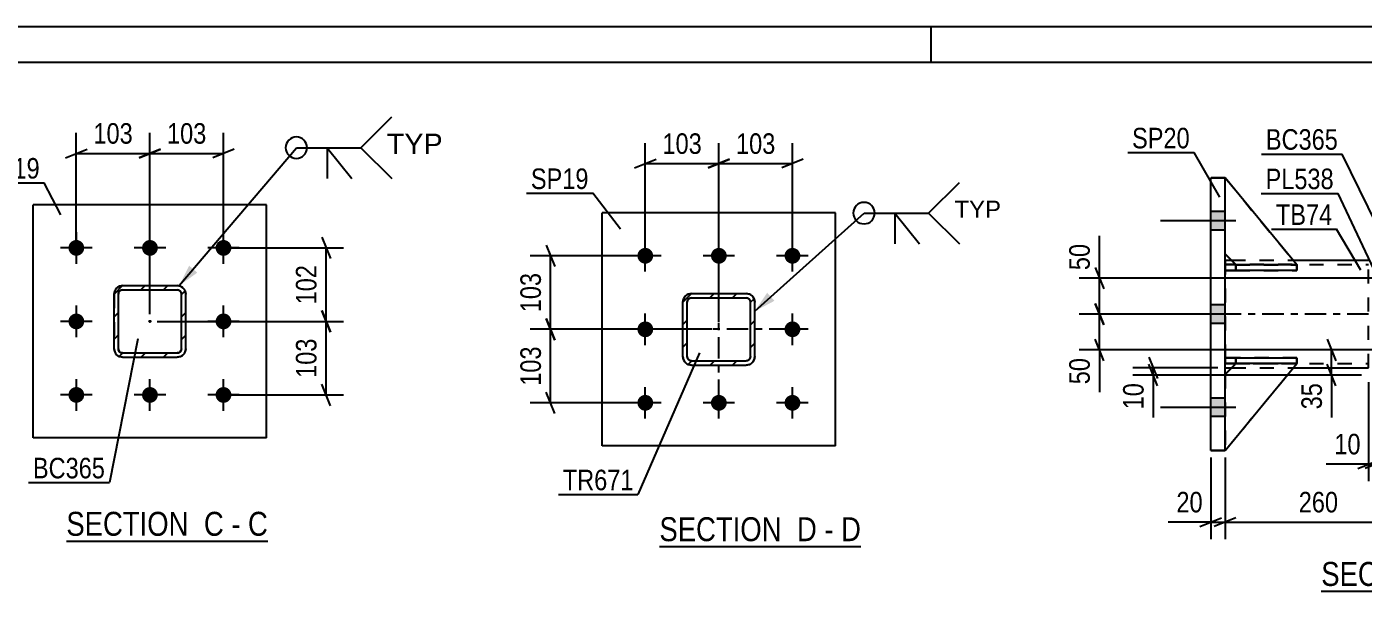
# Model space of a CAD drawing. Header units: millimetres. Extents: x 0 to 594, y 0 to 420.
# Drawn here: x 258 to 444.2, y 341.3 to 420 of the extents above; entities that cross this region are included whole.
import ezdxf

# ---------------------------------------------------------------- set-up
doc = ezdxf.new("R2010")
doc.units = ezdxf.units.MM
doc.linetypes.add('DXK_LINE_DOT2', pattern=[3.9198, 1.9599, -1.9599])
doc.linetypes.add('DXK_LINE_DOT3', pattern=[5.9187, 2.979, -0.9799, 0.9799, -0.9799])
doc.styles.add('Arial', font='arial.ttf', dxfattribs={"height": 0.2})
doc.styles.add('Arial Narrow', font='ARIALN.TTF', dxfattribs={"height": 0.2})

# ---------------------------------------------------------------- blocks, each defined once
blk = doc.blocks.new('Unknown-570345859-1135')
at = {"color": 5, "linetype": 'Continuous'}
for p, q in [((594, 420), (0, 420)), ((384, 415), (384, 420)), ((589, 415), (5, 415))]:
    blk.add_line(p, q, dxfattribs=at)
blk = doc.blocks.new('Unknown-570345859-13 - 5630')
at = {"color": 6, "linetype": 'Continuous'}
blk.add_line((263.53, 348.27), (291.6, 348.27), dxfattribs=at)
at = {"color": 0, "linetype": 'Continuous'}
for points in [[(281.64, 349.02), (281.64, 352.52), (263.53, 352.52), (263.53, 349.02)], [(285.46, 349.02), (285.46, 352.52), (282.69, 352.52), (282.69, 349.02)], [(287.78, 349.02), (287.78, 352.52), (286.51, 352.52), (286.51, 349.02)], [(291.6, 349.02), (291.6, 352.52), (288.83, 352.52), (288.83, 349.02)]]:
    blk.add_wipeout(points, dxfattribs=at)
at = {"color": 7, "linetype": 'Continuous', "style": 'Arial Narrow'}
for s, p in [('SECTION ', (263.53, 349.02)), ('C', (282.69, 349.02)), ('C', (288.83, 349.02)), ('-', (286.51, 349.02))]:
    blk.add_text(s, height=3.34, dxfattribs=at).set_placement(p)
blk = doc.blocks.new('Unknown-570345859-14 - 3728')
at = {"color": 6, "linetype": 'Continuous'}
blk.add_line((346.15, 347.52), (374.22, 347.52), dxfattribs=at)
at = {"color": 0, "linetype": 'Continuous'}
for points in [[(364.26, 348.27), (364.26, 351.77), (346.15, 351.77), (346.15, 348.27)], [(368.08, 348.27), (368.08, 351.77), (365.31, 351.77), (365.31, 348.27)], [(370.4, 348.27), (370.4, 351.77), (369.13, 351.77), (369.13, 348.27)], [(374.22, 348.27), (374.22, 351.77), (371.45, 351.77), (371.45, 348.27)]]:
    blk.add_wipeout(points, dxfattribs=at)
at = {"color": 7, "linetype": 'Continuous', "style": 'Arial Narrow'}
for s, p in [('SECTION ', (346.15, 348.27)), ('D', (365.31, 348.27)), ('D', (371.45, 348.27)), ('-', (369.13, 348.27))]:
    blk.add_text(s, height=3.34, dxfattribs=at).set_placement(p)
blk = doc.blocks.new('Unknown-570345859-15 - 3411')
at = {"color": 6, "linetype": 'Continuous'}
blk.add_line((438.35, 341.28), (466, 341.28), dxfattribs=at)
at = {"color": 0, "linetype": 'Continuous'}
for points in [[(456.46, 342.03), (456.46, 345.53), (438.35, 345.53), (438.35, 342.03)], [(460.07, 342.03), (460.07, 345.53), (457.51, 345.53), (457.51, 342.03)], [(462.39, 342.03), (462.39, 345.53), (461.12, 345.53), (461.12, 342.03)], [(466, 342.03), (466, 345.53), (463.44, 345.53), (463.44, 342.03)]]:
    blk.add_wipeout(points, dxfattribs=at)
at = {"color": 7, "linetype": 'Continuous', "style": 'Arial Narrow'}
for s, p in [('SECTION ', (438.35, 342.03)), ('E', (457.51, 342.03)), ('E', (463.44, 342.03)), ('-', (461.12, 342.03))]:
    blk.add_text(s, height=3.34, dxfattribs=at).set_placement(p)
blk = doc.blocks.new('Bolt-570345859-5656 - 5630')
at = {"linetype": 'Continuous'}
for points in [[(264.92, 388.06, -1), (264.92, 390.26, -1)], [(275.17, 388.06, -1), (275.17, 390.26, -1)], [(285.42, 388.06, -1), (285.42, 390.26, -1)], [(264.92, 377.81, -1), (264.92, 380.01, -1)], [(285.42, 377.81, -1), (285.42, 380.01, -1)], [(264.92, 367.56, -1), (264.92, 369.76, -1)], [(275.17, 367.56, -1), (275.17, 369.76, -1)], [(285.42, 367.56, -1), (285.42, 369.76, -1)]]:
    blk.add_hatch(color=1, dxfattribs=at).paths.add_polyline_path(points)
at = {"color": 1, "linetype": 'Continuous'}
for p, q in [((264.92, 386.96), (264.92, 391.36)), ((275.17, 386.96), (275.17, 391.36)), ((285.42, 386.96), (285.42, 391.36)), ((267.12, 389.16), (262.72, 389.16)), ((277.37, 389.16), (272.97, 389.16)), ((287.62, 389.16), (283.22, 389.16)), ((264.92, 376.71), (264.92, 381.11)), ((285.42, 376.71), (285.42, 381.11)), ((267.12, 378.91), (262.72, 378.91)), ((287.62, 378.91), (283.22, 378.91)), ((264.92, 366.46), (264.92, 370.86)), ((275.17, 366.46), (275.17, 370.86)), ((285.42, 366.46), (285.42, 370.86)), ((267.12, 368.66), (262.72, 368.66)), ((277.37, 368.66), (272.97, 368.66)), ((287.62, 368.66), (283.22, 368.66))]:
    blk.add_line(p, q, dxfattribs=at)
blk = doc.blocks.new('Part-570345859-5652 - 5630')
at = {"color": 2, "linetype": 'Continuous'}
for p, q in [((291.42, 395.16), (258.92, 395.16)), ((258.92, 362.66), (258.92, 395.16)), ((291.42, 362.66), (291.42, 395.16)), ((291.42, 362.66), (258.92, 362.66))]:
    blk.add_line(p, q, dxfattribs=at)
blk = doc.blocks.new('Part-570345859-5689 - 5630')
at = {"linetype": 'Continuous'}
h = blk.add_hatch(dxfattribs=at)
h.set_pattern_fill('', scale=0.7, style=0, pattern_type=0)
h.set_pattern_definition([(45, (271.365, 383.9086), (-1.57154, 1.57154), [])])
h.paths.add_polyline_path([(278.97, 383.91), (271.37, 383.91), (270.91, 383.82), (270.52, 383.56), (270.26, 383.17), (270.17, 382.71), (270.17, 375.11), (270.26, 374.65), (270.52, 374.26), (270.91, 374), (271.37, 373.91), (278.97, 373.91), (279.42, 374), (279.81, 374.26), (280.07, 374.65), (280.17, 375.11), (280.17, 382.71), (280.07, 383.17), (279.81, 383.56), (279.42, 383.82)])
h.paths.add_polyline_path([(279.52, 382.94), (279.57, 382.71), (279.57, 375.11), (279.52, 374.88), (279.39, 374.68), (279.19, 374.55), (278.97, 374.51), (271.37, 374.51), (271.14, 374.55), (270.94, 374.68), (270.81, 374.88), (270.77, 375.11), (270.77, 382.71), (270.81, 382.94), (270.94, 383.13), (271.14, 383.26), (271.37, 383.31), (278.97, 383.31), (279.19, 383.26), (279.39, 383.13)])
blk.add_hatch(color=30, dxfattribs=at).paths.add_polyline_path([(275.17, 378.81, -1), (275.17, 379.01, -1)])
at = {"color": 7, "linetype": 'DXK_LINE_DOT2'}
for p, q in [((270.91, 383.82), (271.37, 383.91)), ((271.37, 383.91), (278.97, 383.91)), ((278.97, 383.91), (279.42, 383.82)), ((270.17, 382.71), (270.26, 383.17)), ((270.17, 382.71), (270.17, 375.11)), ((270.81, 382.94), (270.77, 382.71)), ((270.77, 375.11), (270.77, 382.71)), ((270.94, 383.13), (270.81, 382.94)), ((271.14, 383.26), (270.94, 383.13)), ((271.37, 383.31), (271.14, 383.26)), ((271.37, 383.31), (278.97, 383.31)), ((279.19, 383.26), (278.97, 383.31)), ((279.39, 383.13), (279.19, 383.26)), ((279.52, 382.94), (279.39, 383.13)), ((279.57, 382.71), (279.52, 382.94)), ((279.57, 375.11), (279.57, 382.71)), ((280.07, 383.17), (280.17, 382.71)), ((280.17, 375.11), (280.17, 382.71)), ((270.26, 374.65), (270.17, 375.11)), ((270.77, 375.11), (270.81, 374.88)), ((270.81, 374.88), (270.94, 374.68)), ((270.94, 374.68), (271.14, 374.55)), ((271.14, 374.55), (271.37, 374.51)), ((271.37, 374.51), (278.97, 374.51)), ((278.97, 374.51), (279.19, 374.55)), ((279.19, 374.55), (279.39, 374.68)), ((279.39, 374.68), (279.52, 374.88)), ((279.52, 374.88), (279.57, 375.11)), ((280.17, 375.11), (280.07, 374.65)), ((271.37, 373.91), (270.91, 374)), ((271.37, 373.91), (278.97, 373.91)), ((279.42, 374), (278.97, 373.91))]:
    blk.add_line(p, q, dxfattribs=at)
at = {"color": 2, "linetype": 'Continuous'}
for p, q in [((271.37, 383.91), (270.91, 383.82)), ((271.37, 383.91), (271.37, 383.91)), ((271.37, 383.91), (278.97, 383.91)), ((278.97, 383.91), (278.97, 383.91)), ((279.42, 383.82), (278.97, 383.91)), ((270.26, 383.17), (270.17, 382.71)), ((270.17, 382.71), (270.17, 382.71)), ((270.17, 375.11), (270.17, 382.71)), ((270.77, 382.71), (270.81, 382.94)), ((270.77, 382.71), (270.77, 382.71)), ((270.77, 375.11), (270.77, 382.71)), ((270.81, 382.94), (270.94, 383.13)), ((270.94, 383.13), (271.14, 383.26)), ((271.14, 383.26), (271.37, 383.31)), ((271.37, 383.31), (271.37, 383.31)), ((271.37, 383.31), (278.97, 383.31)), ((278.97, 383.31), (278.97, 383.31)), ((278.97, 383.31), (279.19, 383.26)), ((279.19, 383.26), (279.39, 383.13)), ((279.39, 383.13), (279.52, 382.94)), ((279.52, 382.94), (279.57, 382.71)), ((279.57, 382.71), (279.57, 382.71)), ((279.57, 375.11), (279.57, 382.71)), ((280.17, 382.71), (280.07, 383.17)), ((280.17, 382.71), (280.17, 382.71)), ((280.17, 375.11), (280.17, 382.71)), ((270.17, 375.11), (270.17, 375.11)), ((270.17, 375.11), (270.26, 374.65)), ((270.77, 375.11), (270.77, 375.11)), ((270.81, 374.88), (270.77, 375.11)), ((270.94, 374.68), (270.81, 374.88)), ((271.14, 374.55), (270.94, 374.68)), ((271.37, 374.51), (271.14, 374.55)), ((271.37, 374.51), (271.37, 374.51)), ((271.37, 374.51), (278.97, 374.51)), ((279.19, 374.55), (278.97, 374.51)), ((278.97, 374.51), (278.97, 374.51)), ((279.39, 374.68), (279.19, 374.55)), ((279.52, 374.88), (279.39, 374.68)), ((279.57, 375.11), (279.52, 374.88)), ((279.57, 375.11), (279.57, 375.11)), ((280.07, 374.65), (280.17, 375.11)), ((280.17, 375.11), (280.17, 375.11)), ((270.91, 374), (271.37, 373.91)), ((271.37, 373.91), (271.37, 373.91)), ((271.37, 373.91), (278.97, 373.91)), ((278.97, 373.91), (279.42, 374)), ((278.97, 373.91), (278.97, 373.91))]:
    blk.add_line(p, q, dxfattribs=at)
at = {"color": 7, "linetype": 'DXK_LINE_DOT3'}
blk.add_line((275.17, 378.91), (275.17, 378.91), dxfattribs=at)
at = {"color": 30, "linetype": 'DXK_LINE_DOT3'}
blk.add_line((275.17, 378.91), (275.17, 378.91), dxfattribs=at)
at = {"color": 30, "linetype": 'Continuous'}
blk.add_circle((275.17, 378.91), 0.1, dxfattribs=at)
at = {"color": 7, "linetype": 'DXK_LINE_DOT2'}
for centre, start, end in [((271.37, 382.71), 112.5, 157.5), ((278.97, 382.71), 22.5, 67.5), ((271.37, 375.11), 202.5, 247.5), ((278.97, 375.11), 292.5, 337.5)]:
    blk.add_arc(centre, 1.2, start, end, dxfattribs=at)
at = {"color": 2, "linetype": 'Continuous'}
for centre, start, end in [((271.37, 382.71), 112.5, 157.5), ((278.97, 382.71), 22.5, 67.5), ((271.37, 375.11), 202.5, 247.5), ((278.97, 375.11), 292.5, 337.5)]:
    blk.add_arc(centre, 1.2, start, end, dxfattribs=at)
blk = doc.blocks.new('Part-570345859-3774 - 3728')
at = {"linetype": 'Continuous'}
h = blk.add_hatch(dxfattribs=at)
h.set_pattern_fill('', scale=0.7, style=0, pattern_type=0)
h.set_pattern_definition([(45, (350.6323, 382.81), (-1.57154, 1.57154), [])])
h.paths.add_polyline_path([(358.23, 382.81), (350.63, 382.81), (350.17, 382.72), (349.78, 382.46), (349.52, 382.07), (349.43, 381.61), (349.43, 374.01), (349.52, 373.55), (349.78, 373.16), (350.17, 372.9), (350.63, 372.81), (358.23, 372.81), (358.69, 372.9), (359.08, 373.16), (359.34, 373.55), (359.43, 374.01), (359.43, 381.61), (359.34, 382.07), (359.08, 382.46), (358.69, 382.72)])
h.paths.add_polyline_path([(358.79, 381.84), (358.83, 381.61), (358.83, 374.01), (358.79, 373.78), (358.66, 373.59), (358.46, 373.46), (358.23, 373.41), (350.63, 373.41), (350.4, 373.46), (350.21, 373.59), (350.08, 373.78), (350.03, 374.01), (350.03, 381.61), (350.08, 381.84), (350.21, 382.03), (350.4, 382.16), (350.63, 382.21), (358.23, 382.21), (358.46, 382.16), (358.66, 382.03)])
at = {"color": 7, "linetype": 'DXK_LINE_DOT3'}
for p, q in [((354.43, 367.81), (354.43, 387.81)), ((364.43, 377.81), (344.43, 377.81))]:
    blk.add_line(p, q, dxfattribs=at)
at = {"color": 7, "linetype": 'DXK_LINE_DOT2'}
for p, q in [((349.43, 381.61), (349.52, 382.07)), ((350.08, 381.84), (350.03, 381.61)), ((350.21, 382.03), (350.08, 381.84)), ((350.17, 382.72), (350.63, 382.81)), ((350.4, 382.16), (350.21, 382.03)), ((350.63, 382.21), (350.4, 382.16)), ((350.63, 382.81), (358.23, 382.81)), ((350.63, 382.21), (358.23, 382.21)), ((358.23, 382.81), (358.69, 382.72)), ((358.46, 382.16), (358.23, 382.21)), ((358.66, 382.03), (358.46, 382.16)), ((358.79, 381.84), (358.66, 382.03)), ((358.83, 381.61), (358.79, 381.84)), ((359.34, 382.07), (359.43, 381.61)), ((349.43, 374.01), (349.43, 381.61)), ((350.03, 374.01), (350.03, 381.61)), ((358.83, 374.01), (358.83, 381.61)), ((359.43, 374.01), (359.43, 381.61)), ((349.52, 373.55), (349.43, 374.01)), ((350.03, 374.01), (350.08, 373.78)), ((350.08, 373.78), (350.21, 373.59)), ((350.63, 372.81), (350.17, 372.9)), ((350.21, 373.59), (350.4, 373.46)), ((350.4, 373.46), (350.63, 373.41)), ((350.63, 373.41), (358.23, 373.41)), ((350.63, 372.81), (358.23, 372.81)), ((358.23, 373.41), (358.46, 373.46)), ((358.69, 372.9), (358.23, 372.81)), ((358.46, 373.46), (358.66, 373.59)), ((358.66, 373.59), (358.79, 373.78)), ((358.79, 373.78), (358.83, 374.01)), ((359.43, 374.01), (359.34, 373.55))]:
    blk.add_line(p, q, dxfattribs=at)
at = {"color": 2, "linetype": 'Continuous'}
for p, q in [((349.52, 382.07), (349.43, 381.61)), ((350.03, 381.61), (350.08, 381.84)), ((350.08, 381.84), (350.21, 382.03)), ((350.63, 382.81), (350.17, 382.72)), ((350.21, 382.03), (350.4, 382.16)), ((350.4, 382.16), (350.63, 382.21)), ((350.63, 382.81), (358.23, 382.81)), ((350.63, 382.21), (358.23, 382.21)), ((358.69, 382.72), (358.23, 382.81)), ((358.23, 382.21), (358.46, 382.16)), ((358.46, 382.16), (358.66, 382.03)), ((358.66, 382.03), (358.79, 381.84)), ((358.79, 381.84), (358.83, 381.61)), ((359.43, 381.61), (359.34, 382.07)), ((349.43, 374.01), (349.43, 381.61)), ((350.03, 374.01), (350.03, 381.61)), ((358.83, 374.01), (358.83, 381.61)), ((359.43, 374.01), (359.43, 381.61)), ((349.43, 374.01), (349.52, 373.55)), ((350.08, 373.78), (350.03, 374.01)), ((350.21, 373.59), (350.08, 373.78)), ((350.17, 372.9), (350.63, 372.81)), ((350.4, 373.46), (350.21, 373.59)), ((350.63, 373.41), (350.4, 373.46)), ((350.63, 373.41), (358.23, 373.41)), ((350.63, 372.81), (358.23, 372.81)), ((358.46, 373.46), (358.23, 373.41)), ((358.23, 372.81), (358.69, 372.9)), ((358.66, 373.59), (358.46, 373.46)), ((358.79, 373.78), (358.66, 373.59)), ((358.83, 374.01), (358.79, 373.78)), ((359.34, 373.55), (359.43, 374.01))]:
    blk.add_line(p, q, dxfattribs=at)
at = {"color": 7, "linetype": 'DXK_LINE_DOT2'}
for centre, start, end in [((350.63, 381.61), 112.5, 157.5), ((358.23, 381.61), 22.5, 67.5), ((350.63, 374.01), 202.5, 247.5), ((358.23, 374.01), 292.5, 337.5)]:
    blk.add_arc(centre, 1.2, start, end, dxfattribs=at)
at = {"color": 2, "linetype": 'Continuous'}
for centre, start, end in [((350.63, 381.61), 112.5, 157.5), ((358.23, 381.61), 22.5, 67.5), ((350.63, 374.01), 202.5, 247.5), ((358.23, 374.01), 292.5, 337.5)]:
    blk.add_arc(centre, 1.2, start, end, dxfattribs=at)
blk = doc.blocks.new('Bolt-570345859-3750 - 3728')
at = {"linetype": 'Continuous'}
for points in [[(344.18, 386.96, -1), (344.18, 389.16, -1)], [(354.43, 386.96, -1), (354.43, 389.16, -1)], [(364.68, 386.96, -1), (364.68, 389.16, -1)], [(344.18, 376.71, -1), (344.18, 378.91, -1)], [(364.68, 376.71, -1), (364.68, 378.91, -1)], [(344.18, 366.46, -1), (344.18, 368.66, -1)], [(354.43, 366.46, -1), (354.43, 368.66, -1)], [(364.68, 366.46, -1), (364.68, 368.66, -1)]]:
    blk.add_hatch(color=1, dxfattribs=at).paths.add_polyline_path(points)
at = {"color": 1, "linetype": 'Continuous'}
for p, q in [((344.18, 385.86), (344.18, 390.26)), ((354.43, 385.86), (354.43, 390.26)), ((364.68, 385.86), (364.68, 390.26)), ((346.38, 388.06), (341.98, 388.06)), ((356.63, 388.06), (352.23, 388.06)), ((366.88, 388.06), (362.48, 388.06)), ((344.18, 375.61), (344.18, 380.01)), ((364.68, 375.61), (364.68, 380.01)), ((346.38, 377.81), (341.98, 377.81)), ((366.88, 377.81), (362.48, 377.81)), ((344.18, 365.36), (344.18, 369.76)), ((354.43, 365.36), (354.43, 369.76)), ((364.68, 365.36), (364.68, 369.76)), ((346.38, 367.56), (341.98, 367.56)), ((356.63, 367.56), (352.23, 367.56)), ((366.88, 367.56), (362.48, 367.56))]:
    blk.add_line(p, q, dxfattribs=at)
blk = doc.blocks.new('Part-570345859-3738 - 3728')
at = {"color": 2, "linetype": 'Continuous'}
for p, q in [((370.68, 394.06), (338.18, 394.06)), ((338.18, 361.56), (338.18, 394.06)), ((370.68, 361.56), (370.68, 394.06)), ((370.68, 361.56), (338.18, 361.56))]:
    blk.add_line(p, q, dxfattribs=at)
blk = doc.blocks.new('Bolt-570345859-3428 - 3411')
at = {"linetype": 'Continuous'}
for points in [[(424.95, 391.63), (424.95, 394.23), (422.95, 394.23), (422.95, 391.63)], [(424.95, 391.63), (424.95, 394.23), (422.95, 394.23), (422.95, 391.63)], [(424.95, 391.63), (424.95, 394.23), (422.95, 394.23), (422.95, 391.63)], [(424.95, 378.63), (424.95, 381.23), (422.95, 381.23), (422.95, 378.63)], [(424.95, 378.63), (424.95, 381.23), (422.95, 381.23), (422.95, 378.63)], [(424.95, 365.63), (424.95, 368.23), (422.95, 368.23), (422.95, 365.63)], [(424.95, 365.63), (424.95, 368.23), (422.95, 368.23), (422.95, 365.63)], [(424.95, 365.63), (424.95, 368.23), (422.95, 368.23), (422.95, 365.63)]]:
    blk.add_hatch(color=1, dxfattribs=at).paths.add_polyline_path(points)
at = {"color": 1, "linetype": 'Continuous'}
for p, q in [((426.45, 392.93), (415.95, 392.93)), ((426.45, 392.93), (415.95, 392.93)), ((426.45, 392.93), (415.95, 392.93)), ((424.95, 394.23), (422.95, 394.23)), ((424.95, 394.23), (422.95, 394.23)), ((424.95, 394.23), (422.95, 394.23)), ((424.95, 391.63), (422.95, 391.63)), ((424.95, 391.63), (422.95, 391.63)), ((424.95, 391.63), (422.95, 391.63)), ((426.45, 379.93), (415.95, 379.93)), ((426.45, 379.93), (415.95, 379.93)), ((424.95, 381.23), (422.95, 381.23)), ((424.95, 381.23), (422.95, 381.23)), ((424.95, 378.63), (422.95, 378.63)), ((424.95, 378.63), (422.95, 378.63)), ((426.45, 366.93), (415.95, 366.93)), ((426.45, 366.93), (415.95, 366.93)), ((426.45, 366.93), (415.95, 366.93)), ((424.95, 368.23), (422.95, 368.23)), ((424.95, 368.23), (422.95, 368.23)), ((424.95, 368.23), (422.95, 368.23)), ((424.95, 365.63), (422.95, 365.63)), ((424.95, 365.63), (422.95, 365.63)), ((424.95, 365.63), (422.95, 365.63))]:
    blk.add_line(p, q, dxfattribs=at)
blk = doc.blocks.new('Part-570345859-3477 - 3411')
at = {"color": 7, "linetype": 'DXK_LINE_DOT2'}
for p, q in [((424.95, 388.32), (424.95, 398.93)), ((424.95, 398.93), (434.95, 386.82)), ((424.95, 398.93), (434.95, 386.82)), ((426.45, 386.82), (424.95, 388.32)), ((426.45, 386.82), (424.95, 388.32)), ((434.95, 386.82), (426.45, 386.82)), ((426.45, 386.82), (426.45, 386.82)), ((426.45, 386.82), (434.95, 386.82)), ((434.95, 386.82), (434.95, 386.82))]:
    blk.add_line(p, q, dxfattribs=at)
blk = doc.blocks.new('Part-570345859-3490 - 3411')
at = {"color": 2, "linetype": 'Continuous'}
for p, q in [((424.95, 387.43), (425.84, 387.43)), ((434.45, 387.43), (444.95, 387.43)), ((424.95, 372.43), (425.86, 372.43)), ((434.46, 372.43), (444.95, 372.43))]:
    blk.add_line(p, q, dxfattribs=at)
at = {"color": 7, "linetype": 'DXK_LINE_DOT2'}
for p, q in [((424.95, 387.43), (424.95, 372.43)), ((425.84, 387.43), (434.45, 387.43)), ((444.95, 372.43), (444.95, 387.43)), ((424.95, 386.83), (444.95, 386.83)), ((424.95, 373.03), (444.95, 373.03)), ((425.86, 372.43), (434.46, 372.43))]:
    blk.add_line(p, q, dxfattribs=at)
at = {"color": 7, "linetype": 'DXK_LINE_DOT3'}
blk.add_line((444.95, 379.93), (424.95, 379.93), dxfattribs=at)
blk = doc.blocks.new('Part-570345859-3464 - 3411')
at = {"color": 2, "linetype": 'Continuous'}
for p, q in [((422.95, 398.93), (422.95, 398.93)), ((422.95, 398.93), (424.95, 398.93)), ((422.95, 360.93), (422.95, 398.93)), ((424.95, 398.93), (424.95, 398.93)), ((424.95, 360.93), (424.95, 398.93)), ((424.95, 360.93), (422.95, 360.93))]:
    blk.add_line(p, q, dxfattribs=at)
at = {"color": 7, "linetype": 'DXK_LINE_DOT2'}
for p, q in [((424.95, 398.93), (422.95, 398.93)), ((422.95, 360.93), (422.95, 360.93)), ((422.95, 360.93), (424.95, 360.93)), ((424.95, 360.93), (424.95, 360.93))]:
    blk.add_line(p, q, dxfattribs=at)
blk = doc.blocks.new('Part-570345859-3473 - 3411')
at = {"color": 7, "linetype": 'DXK_LINE_DOT2'}
for p, q in [((424.95, 386.83), (426.45, 386.83)), ((434.29, 386.83), (424.95, 386.83)), ((424.95, 386.83), (424.95, 386.83)), ((424.95, 386.83), (424.95, 386.03)), ((426.45, 386.03), (424.95, 386.03)), ((434.95, 386.03), (424.95, 386.03)), ((426.45, 386.83), (434.95, 386.83)), ((426.45, 386.83), (426.45, 386.03)), ((434.95, 386.03), (426.45, 386.03)), ((434.95, 386.83), (434.95, 386.03))]:
    blk.add_line(p, q, dxfattribs=at)
blk = doc.blocks.new('Part-570345859-3474 - 3411')
at = {"color": 7, "linetype": 'DXK_LINE_DOT2'}
for p, q in [((424.95, 373.83), (426.45, 373.83)), ((434.95, 373.83), (424.95, 373.83)), ((424.95, 373.83), (424.95, 373.83)), ((424.95, 373.83), (424.95, 373.03)), ((426.45, 373.03), (424.95, 373.03)), ((434.95, 373.03), (424.95, 373.03)), ((426.45, 373.83), (434.95, 373.83)), ((426.45, 373.83), (426.45, 373.03)), ((434.95, 373.03), (426.45, 373.03)), ((434.95, 373.83), (434.95, 373.03))]:
    blk.add_line(p, q, dxfattribs=at)
blk = doc.blocks.new('Part-570345859-3475 - 3411')
at = {"color": 2, "linetype": 'Continuous'}
for p, q in [((424.95, 386.03), (424.95, 386.83)), ((424.95, 386.83), (434.12, 386.83)), ((424.95, 386.83), (424.95, 386.83)), ((434.95, 386.03), (424.95, 386.03)), ((424.95, 386.03), (424.95, 386.03)), ((434.95, 386.83), (434.94, 386.83)), ((434.95, 386.03), (434.95, 386.83))]:
    blk.add_line(p, q, dxfattribs=at)
at = {"color": 7, "linetype": 'DXK_LINE_DOT2'}
for p, q in [((424.95, 386.03), (424.95, 386.83)), ((426.45, 386.83), (424.95, 386.83)), ((424.95, 386.03), (426.45, 386.03)), ((426.45, 386.03), (426.45, 386.83)), ((426.45, 386.83), (434.94, 386.83)), ((426.45, 386.03), (434.95, 386.03)), ((434.12, 386.83), (434.94, 386.83))]:
    blk.add_line(p, q, dxfattribs=at)
blk = doc.blocks.new('Part-570345859-3476 - 3411')
at = {"color": 2, "linetype": 'Continuous'}
for p, q in [((424.95, 373.03), (424.95, 373.83)), ((424.95, 373.83), (434.95, 373.83)), ((424.95, 373.83), (424.95, 373.83)), ((434.95, 373.03), (424.95, 373.03)), ((424.95, 373.03), (424.95, 373.03)), ((434.95, 373.03), (434.95, 373.83))]:
    blk.add_line(p, q, dxfattribs=at)
at = {"color": 7, "linetype": 'DXK_LINE_DOT2'}
for p, q in [((424.95, 373.03), (424.95, 373.83)), ((426.45, 373.83), (424.95, 373.83)), ((424.95, 373.03), (426.45, 373.03)), ((426.45, 373.03), (426.45, 373.83)), ((434.95, 373.83), (426.45, 373.83)), ((426.45, 373.03), (434.95, 373.03))]:
    blk.add_line(p, q, dxfattribs=at)
blk = doc.blocks.new('Part-570345859-3478 - 3411')
at = {"color": 2, "linetype": 'Continuous'}
for p, q in [((434.95, 386.82), (424.95, 398.93)), ((426.44, 386.83), (424.95, 388.32)), ((434.12, 386.82), (434.95, 386.82)), ((434.95, 386.82), (434.95, 386.82))]:
    blk.add_line(p, q, dxfattribs=at)
at = {"color": 7, "linetype": 'DXK_LINE_DOT2'}
for p, q in [((424.95, 388.32), (424.95, 398.93)), ((424.95, 398.93), (434.95, 386.82)), ((426.45, 386.82), (424.95, 388.32)), ((426.45, 386.82), (426.44, 386.83)), ((434.95, 386.82), (426.45, 386.82)), ((426.45, 386.82), (426.45, 386.82)), ((426.45, 386.82), (434.12, 386.82))]:
    blk.add_line(p, q, dxfattribs=at)
blk = doc.blocks.new('Part-570345859-3479 - 3411')
at = {"color": 7, "linetype": 'DXK_LINE_DOT2'}
for p, q in [((426.45, 373.02), (424.95, 371.52)), ((424.95, 360.93), (434.95, 373.02)), ((424.95, 371.52), (426.45, 373.02)), ((424.95, 360.93), (434.95, 373.02)), ((434.95, 373.02), (426.45, 373.02)), ((426.45, 373.02), (426.45, 373.02)), ((426.45, 373.02), (434.95, 373.02)), ((434.95, 373.02), (434.95, 373.02)), ((424.95, 371.52), (424.95, 360.93))]:
    blk.add_line(p, q, dxfattribs=at)
blk = doc.blocks.new('Part-570345859-3480 - 3411')
at = {"color": 2, "linetype": 'Continuous'}
for p, q in [((426.45, 373.02), (424.95, 371.52)), ((424.95, 360.93), (434.95, 373.02)), ((434.95, 373.02), (426.45, 373.02)), ((426.45, 373.02), (426.45, 373.02)), ((434.95, 373.02), (434.95, 373.02))]:
    blk.add_line(p, q, dxfattribs=at)
at = {"color": 7, "linetype": 'DXK_LINE_DOT2'}
for p, q in [((424.95, 371.52), (426.45, 373.02)), ((424.95, 360.93), (434.95, 373.02)), ((426.45, 373.02), (434.95, 373.02)), ((424.95, 371.52), (424.95, 360.93))]:
    blk.add_line(p, q, dxfattribs=at)
blk = doc.blocks.new('StraightDimension-570345859-5720 - 5630')
at = {"color": 7, "linetype": 'Continuous'}
for p, q in [((299.12, 380.41), (300.32, 377.41)), ((276.16, 378.91), (302.12, 378.91)), ((299.72, 368.66), (299.72, 378.91)), ((300.32, 367.16), (299.12, 370.16)), ((286.42, 368.66), (302.12, 368.66))]:
    blk.add_line(p, q, dxfattribs=at)
at = {"color": 0}
blk.add_wipeout([(298.97, 377.13), (294.77, 377.13), (294.77, 370.44), (298.97, 370.44)], dxfattribs=at)
at = {"color": 3, "style": 'Arial Narrow'}
blk.add_text('103', height=2.863, rotation=90.0002, dxfattribs=at).set_placement((298.37, 371.04))
blk = doc.blocks.new('StraightDimension-570345859-5731 - 5630')
at = {"color": 7, "linetype": 'Continuous'}
for p, q in [((264.91, 390.16), (264.91, 405.19)), ((275.16, 379.91), (275.16, 405.19)), ((263.41, 401.74), (266.41, 402.94)), ((264.91, 402.34), (275.16, 402.34)), ((276.66, 402.94), (273.66, 401.74))]:
    blk.add_line(p, q, dxfattribs=at)
at = {"color": 0}
blk.add_wipeout([(273.38, 403.09), (273.38, 407.29), (266.7, 407.29), (266.7, 403.09)], dxfattribs=at)
at = {"color": 3, "style": 'Arial Narrow'}
blk.add_text('103', height=2.863, dxfattribs=at).set_placement((267.3, 403.69))
blk = doc.blocks.new('StraightDimension-570345859-5710 - 5630')
at = {"color": 7, "linetype": 'Continuous'}
for p, q in [((286.42, 389.16), (302.12, 389.16)), ((299.12, 390.66), (300.32, 387.66)), ((299.72, 378.91), (299.72, 389.16)), ((300.32, 377.41), (299.12, 380.41)), ((276.16, 378.91), (302.12, 378.91))]:
    blk.add_line(p, q, dxfattribs=at)
at = {"color": 0}
blk.add_wipeout([(298.97, 387.38), (294.77, 387.38), (294.77, 380.69), (298.97, 380.69)], dxfattribs=at)
at = {"color": 3, "style": 'Arial Narrow'}
blk.add_text('102', height=2.863, rotation=90.0002, dxfattribs=at).set_placement((298.37, 381.29))
blk = doc.blocks.new('StraightDimension-570345859-5741 - 5630')
at = {"color": 7, "linetype": 'Continuous'}
for p, q in [((275.16, 379.91), (275.16, 405.19)), ((285.42, 390.16), (285.42, 405.19)), ((273.66, 401.74), (276.66, 402.94)), ((275.16, 402.34), (285.42, 402.34)), ((286.92, 402.94), (283.92, 401.74))]:
    blk.add_line(p, q, dxfattribs=at)
at = {"color": 0}
blk.add_wipeout([(283.63, 403.09), (283.63, 407.29), (276.95, 407.29), (276.95, 403.09)], dxfattribs=at)
at = {"color": 3, "style": 'Arial Narrow'}
blk.add_text('103', height=2.863, dxfattribs=at).set_placement((277.55, 403.69))
blk = doc.blocks.new('StraightDimension-570345859-3814 - 3728')
at = {"color": 7, "linetype": 'Continuous'}
for p, q in [((354.43, 378.81), (354.43, 403.77)), ((364.68, 389.06), (364.68, 403.77)), ((352.93, 400.32), (355.93, 401.52)), ((354.43, 400.92), (364.68, 400.92)), ((366.18, 401.52), (363.18, 400.32))]:
    blk.add_line(p, q, dxfattribs=at)
at = {"color": 0}
blk.add_wipeout([(362.9, 401.67), (362.9, 405.87), (356.22, 405.87), (356.22, 401.67)], dxfattribs=at)
at = {"color": 3, "style": 'Arial Narrow'}
blk.add_text('103', height=2.863, dxfattribs=at).set_placement((356.82, 402.27))
blk = doc.blocks.new('StraightDimension-570345859-3808 - 3728')
at = {"color": 7, "linetype": 'Continuous'}
for p, q in [((344.18, 389.06), (344.18, 403.77)), ((354.43, 378.81), (354.43, 403.77)), ((342.68, 400.32), (345.68, 401.52)), ((344.18, 400.92), (354.43, 400.92)), ((355.93, 401.52), (352.93, 400.32))]:
    blk.add_line(p, q, dxfattribs=at)
at = {"color": 0}
blk.add_wipeout([(352.65, 401.67), (352.65, 405.87), (345.97, 405.87), (345.97, 401.67)], dxfattribs=at)
at = {"color": 3, "style": 'Arial Narrow'}
blk.add_text('103', height=2.863, dxfattribs=at).set_placement((346.57, 402.27))
blk = doc.blocks.new('StraightDimension-570345859-3821 - 3728')
at = {"color": 7, "linetype": 'Continuous'}
for p, q in [((330.39, 379.31), (331.59, 376.31)), ((353.43, 377.81), (328.14, 377.81)), ((330.99, 367.56), (330.99, 377.81)), ((331.59, 366.06), (330.39, 369.06)), ((343.18, 367.56), (328.14, 367.56))]:
    blk.add_line(p, q, dxfattribs=at)
at = {"color": 0}
blk.add_wipeout([(330.24, 376.03), (326.04, 376.03), (326.04, 369.34), (330.24, 369.34)], dxfattribs=at)
at = {"color": 3, "style": 'Arial Narrow'}
blk.add_text('103', height=2.863, rotation=90.0002, dxfattribs=at).set_placement((329.64, 369.94))
blk = doc.blocks.new('StraightDimension-570345859-3827 - 3728')
at = {"color": 7, "linetype": 'Continuous'}
for p, q in [((330.39, 389.56), (331.59, 386.56)), ((343.18, 388.06), (328.14, 388.06)), ((330.99, 377.81), (330.99, 388.06)), ((331.59, 376.31), (330.39, 379.31)), ((353.43, 377.81), (328.14, 377.81))]:
    blk.add_line(p, q, dxfattribs=at)
at = {"color": 0}
blk.add_wipeout([(330.24, 386.28), (326.04, 386.28), (326.04, 379.59), (330.24, 379.59)], dxfattribs=at)
at = {"color": 3, "style": 'Arial Narrow'}
blk.add_text('103', height=2.863, rotation=90.0002, dxfattribs=at).set_placement((329.64, 380.19))
blk = doc.blocks.new('StraightDimension-570345859-3566 - 3411')
at = {"color": 7, "linetype": 'Continuous'}
for p, q in [((417.45, 379.93), (404.6, 379.93)), ((406.85, 381.43), (408.05, 378.43)), ((407.45, 374.93), (407.45, 379.93)), ((408.05, 373.43), (406.85, 376.43)), ((446.15, 374.93), (404.6, 374.93))]:
    blk.add_line(p, q, dxfattribs=at)
at = {"color": 0}
blk.add_wipeout([(406.7, 374.41), (402.5, 374.41), (402.5, 369.55), (406.7, 369.55)], dxfattribs=at)
at = {"color": 7, "linetype": 'Continuous'}
blk.add_line((407.45, 374.93), (407.45, 369.03), dxfattribs=at)
blk.add_line((407.45, 374.93), (407.45, 369.03), dxfattribs=at)
at = {"color": 3, "style": 'Arial Narrow'}
blk.add_text('50', height=2.863, rotation=90.0002, dxfattribs=at).set_placement((406.1, 370.15))
blk = doc.blocks.new('StraightDimension-570345859-3606 - 3411')
at = {"color": 7, "linetype": 'Continuous'}
for p, q in [((423.95, 372.43), (412.1, 372.43)), ((414.35, 373.93), (415.55, 370.93)), ((415.55, 369.93), (414.35, 372.93)), ((414.95, 371.43), (414.95, 372.43)), ((443.95, 371.43), (412.1, 371.43))]:
    blk.add_line(p, q, dxfattribs=at)
at = {"color": 0}
blk.add_wipeout([(414.2, 370.91), (410, 370.91), (410, 366.05), (414.2, 366.05)], dxfattribs=at)
at = {"color": 7, "linetype": 'Continuous'}
blk.add_line((414.95, 371.43), (414.95, 365.53), dxfattribs=at)
blk.add_line((414.95, 371.43), (414.95, 365.53), dxfattribs=at)
at = {"color": 3, "style": 'Arial Narrow'}
blk.add_text('10', height=2.863, rotation=90.0002, dxfattribs=at).set_placement((413.6, 366.65))
blk = doc.blocks.new('StraightDimension-570345859-3681 - 3411')
at = {"color": 7, "linetype": 'Continuous'}
for p, q in [((444.95, 370.43), (444.95, 356.62)), ((445.95, 370.43), (445.95, 356.62)), ((443.45, 358.42), (446.45, 359.62)), ((447.45, 359.62), (444.45, 358.42)), ((444.95, 359.02), (445.95, 359.02))]:
    blk.add_line(p, q, dxfattribs=at)
at = {"color": 0}
blk.add_wipeout([(444.43, 359.77), (444.43, 363.97), (439.57, 363.97), (439.57, 359.77)], dxfattribs=at)
at = {"color": 7, "linetype": 'Continuous'}
blk.add_line((444.95, 359.02), (439.04, 359.02), dxfattribs=at)
blk.add_line((444.95, 359.02), (439.04, 359.02), dxfattribs=at)
at = {"color": 3, "style": 'Arial Narrow'}
blk.add_text('10', height=2.863, dxfattribs=at).set_placement((440.17, 360.37))
blk = doc.blocks.new('StraightDimension-570345859-3584 - 3411')
at = {"color": 7, "linetype": 'Continuous'}
for p, q in [((439.19, 376.43), (440.39, 373.43)), ((446.15, 374.93), (436.94, 374.93)), ((439.79, 371.43), (439.79, 374.93)), ((440.39, 369.93), (439.19, 372.93)), ((443.95, 371.43), (436.94, 371.43))]:
    blk.add_line(p, q, dxfattribs=at)
at = {"color": 0}
blk.add_wipeout([(439.04, 370.91), (434.84, 370.91), (434.84, 366.05), (439.04, 366.05)], dxfattribs=at)
at = {"color": 7, "linetype": 'Continuous'}
blk.add_line((439.79, 371.43), (439.79, 365.53), dxfattribs=at)
blk.add_line((439.79, 371.43), (439.79, 365.53), dxfattribs=at)
at = {"color": 3, "style": 'Arial Narrow'}
blk.add_text('35', height=2.863, rotation=90.0002, dxfattribs=at).set_placement((438.44, 366.65))
blk = doc.blocks.new('StraightDimension-570345859-3548 - 3411')
at = {"color": 7, "linetype": 'Continuous'}
for p, q in [((406.85, 386.43), (408.05, 383.43)), ((446.17, 384.93), (404.6, 384.93)), ((407.45, 379.93), (407.45, 384.93)), ((417.45, 379.93), (404.6, 379.93)), ((408.05, 378.43), (406.85, 381.43))]:
    blk.add_line(p, q, dxfattribs=at)
at = {"color": 0}
blk.add_wipeout([(406.7, 390.32), (402.5, 390.32), (402.5, 385.46), (406.7, 385.46)], dxfattribs=at)
at = {"color": 7, "linetype": 'Continuous'}
blk.add_line((407.45, 384.93), (407.45, 390.84), dxfattribs=at)
blk.add_line((407.45, 384.93), (407.45, 390.84), dxfattribs=at)
at = {"color": 3, "style": 'Arial Narrow'}
blk.add_text('50', height=2.863, rotation=90.0002, dxfattribs=at).set_placement((406.1, 386.06))
blk = doc.blocks.new('StraightDimension-570345859-3650 - 3411')
at = {"color": 7, "linetype": 'Continuous'}
for p, q in [((450.95, 378.93), (450.95, 348.53)), ((424.95, 359.93), (424.95, 348.53)), ((426.45, 351.53), (423.45, 350.33)), ((424.95, 350.93), (450.95, 350.93)), ((449.45, 350.33), (452.45, 351.53))]:
    blk.add_line(p, q, dxfattribs=at)
at = {"color": 0}
blk.add_wipeout([(441.29, 351.68), (441.29, 355.88), (434.61, 355.88), (434.61, 351.68)], dxfattribs=at)
at = {"color": 3, "style": 'Arial Narrow'}
blk.add_text('260', height=2.863, dxfattribs=at).set_placement((435.21, 352.28))
blk = doc.blocks.new('StraightDimension-570345859-3664 - 3411')
at = {"color": 7, "linetype": 'Continuous'}
for p, q in [((422.95, 359.93), (422.95, 348.53)), ((424.95, 359.93), (424.95, 348.53)), ((421.45, 350.33), (424.45, 351.53)), ((422.95, 350.93), (424.95, 350.93)), ((426.45, 351.53), (423.45, 350.33))]:
    blk.add_line(p, q, dxfattribs=at)
at = {"color": 0}
blk.add_wipeout([(422.42, 351.68), (422.42, 355.88), (417.57, 355.88), (417.57, 351.68)], dxfattribs=at)
at = {"color": 7, "linetype": 'Continuous'}
blk.add_line((422.95, 350.93), (417.04, 350.93), dxfattribs=at)
blk.add_line((422.95, 350.93), (417.04, 350.93), dxfattribs=at)
at = {"color": 3, "style": 'Arial Narrow'}
blk.add_text('20', height=2.863, dxfattribs=at).set_placement((418.17, 352.28))
blk = doc.blocks.new('WeldMark-570345859-5751 - 5630')
at = {"linetype": 'Continuous'}
blk.add_hatch(color=30, dxfattribs=at).paths.add_polyline_path([(281.77, 385.71), (279.26, 383.91), (280.63, 386.68)])
at = {"color": 30, "linetype": 'Continuous'}
for p, q in [((279.26, 383.91), (295.57, 403.13)), ((295.57, 403.13), (304.57, 403.13))]:
    blk.add_line(p, q, dxfattribs=at)
at = {"color": 3, "linetype": 'Continuous'}
for q in [(303.28, 398.85), (299.85, 398.85)]:
    blk.add_line((299.85, 403.13), q, dxfattribs=at)
for start, end in [(90, 270), (270, 90)]:
    blk.add_arc((295.57, 403.13), 1.5, start, end, dxfattribs=at)
at = {"color": 0, "linetype": 'Continuous'}
blk.add_wipeout([(315.94, 402.23), (315.94, 405.23), (308.17, 405.23), (308.17, 402.23)], dxfattribs=at)
blk.add_wipeout([(315.94, 402.23), (315.94, 405.23), (308.17, 405.23), (308.17, 402.23)], dxfattribs=at)
at = {"color": 3, "linetype": 'Continuous'}
for q in [(308.85, 407.42), (308.85, 398.85)]:
    blk.add_line((304.57, 403.13), q, dxfattribs=at)
at = {"color": 3, "linetype": 'Continuous', "style": 'Arial'}
blk.add_text('TYP', height=2.865, dxfattribs=at).set_placement((308.17, 402.23))
blk = doc.blocks.new('Mark-570345859-5648 - 5630')
at = {"color": 0}
blk.add_wipeout([(259.83, 398.83), (259.83, 401.83), (251.79, 401.83), (251.79, 398.83)], dxfattribs=at)
blk.add_wipeout([(259.83, 398.83), (259.83, 401.83), (251.79, 401.83), (251.79, 398.83)], dxfattribs=at)
at = {"color": 30, "linetype": 'Continuous'}
for p in [(251.19, 398.23), (262.75, 393.77)]:
    blk.add_line(p, (260.43, 398.23), dxfattribs=at)
at = {"color": 3, "style": 'Arial Narrow'}
blk.add_text('SP19', height=2.863, dxfattribs=at).set_placement((251.79, 398.83))
blk = doc.blocks.new('Mark-570345859-5685 - 5630')
at = {"color": 0}
blk.add_wipeout([(268.92, 357.03), (268.92, 360.03), (258.87, 360.03), (258.87, 357.03)], dxfattribs=at)
blk.add_wipeout([(268.92, 357.03), (268.92, 360.03), (258.87, 360.03), (258.87, 357.03)], dxfattribs=at)
at = {"color": 30, "linetype": 'Continuous'}
for p in [(273.48, 376.47), (258.27, 356.43)]:
    blk.add_line(p, (269.52, 356.43), dxfattribs=at)
at = {"color": 3, "style": 'Arial Narrow'}
blk.add_text('BC365', height=2.863, dxfattribs=at).set_placement((258.87, 357.03))
blk = doc.blocks.new('Mark-570345859-3734 - 3728')
at = {"color": 0}
blk.add_wipeout([(336.28, 397.37), (336.28, 400.37), (328.24, 400.37), (328.24, 397.37)], dxfattribs=at)
blk.add_wipeout([(336.28, 397.37), (336.28, 400.37), (328.24, 400.37), (328.24, 397.37)], dxfattribs=at)
at = {"color": 30, "linetype": 'Continuous'}
for p in [(327.64, 396.77), (340.74, 391.79)]:
    blk.add_line(p, (336.88, 396.77), dxfattribs=at)
at = {"color": 3, "style": 'Arial Narrow'}
blk.add_text('SP19', height=2.863, dxfattribs=at).set_placement((328.24, 397.37))
blk = doc.blocks.new('Mark-570345859-3770 - 3728')
at = {"color": 0}
blk.add_wipeout([(342.55, 355.37), (342.55, 358.37), (332.69, 358.37), (332.69, 355.37)], dxfattribs=at)
blk.add_wipeout([(342.55, 355.37), (342.55, 358.37), (332.69, 358.37), (332.69, 355.37)], dxfattribs=at)
at = {"color": 30, "linetype": 'Continuous'}
for p in [(351.72, 374.53), (332.09, 354.77)]:
    blk.add_line(p, (343.15, 354.77), dxfattribs=at)
at = {"color": 3, "style": 'Arial Narrow'}
blk.add_text('TR671', height=2.863, dxfattribs=at).set_placement((332.69, 355.37))
blk = doc.blocks.new('WeldMark-570345859-3833 - 3728')
at = {"linetype": 'Continuous'}
blk.add_hatch(color=30, dxfattribs=at).paths.add_polyline_path([(362.17, 381.78), (359.43, 380.34), (361.16, 382.9)])
at = {"color": 30, "linetype": 'Continuous'}
for p, q in [((359.43, 380.34), (374.65, 394.01)), ((374.65, 394.01), (383.65, 394.01))]:
    blk.add_line(p, q, dxfattribs=at)
at = {"color": 3, "linetype": 'Continuous'}
for q in [(382.37, 389.72), (378.94, 389.72)]:
    blk.add_line((378.94, 394.01), q, dxfattribs=at)
for start, end in [(90, 270), (270, 90)]:
    blk.add_arc((374.65, 394.01), 1.5, start, end, dxfattribs=at)
at = {"color": 0, "linetype": 'Continuous'}
blk.add_wipeout([(393.73, 393.36), (393.73, 395.86), (387.25, 395.86), (387.25, 393.36)], dxfattribs=at)
blk.add_wipeout([(393.73, 393.36), (393.73, 395.86), (387.25, 395.86), (387.25, 393.36)], dxfattribs=at)
at = {"color": 3, "linetype": 'Continuous'}
for q in [(387.94, 398.29), (387.94, 389.72)]:
    blk.add_line((383.65, 394.01), q, dxfattribs=at)
at = {"color": 3, "linetype": 'Continuous', "style": 'Arial'}
blk.add_text('TYP', height=2.388, dxfattribs=at).set_placement((387.25, 393.36))
blk = doc.blocks.new('Mark-570345859-3460 - 3411')
at = {"color": 0}
blk.add_wipeout([(420.03, 403.04), (420.03, 406.04), (411.99, 406.04), (411.99, 403.04)], dxfattribs=at)
blk.add_wipeout([(420.03, 403.04), (420.03, 406.04), (411.99, 406.04), (411.99, 403.04)], dxfattribs=at)
at = {"color": 30, "linetype": 'Continuous'}
for p in [(411.39, 402.44), (424.24, 396.24)]:
    blk.add_line(p, (420.63, 402.44), dxfattribs=at)
at = {"color": 3, "style": 'Arial Narrow'}
blk.add_text('SP20', height=2.863, dxfattribs=at).set_placement((411.99, 403.04))
blk = doc.blocks.new('Mark-570345859-3438 - 3411')
at = {"color": 0}
blk.add_wipeout([(440.1, 397.35), (440.1, 400.35), (430.59, 400.35), (430.59, 397.35)], dxfattribs=at)
blk.add_wipeout([(440.1, 397.35), (440.1, 400.35), (430.59, 400.35), (430.59, 397.35)], dxfattribs=at)
at = {"color": 30, "linetype": 'Continuous'}
for p in [(429.99, 396.75), (445.68, 386.2)]:
    blk.add_line(p, (440.7, 396.75), dxfattribs=at)
at = {"color": 3, "style": 'Arial Narrow'}
blk.add_text('PL538', height=2.863, dxfattribs=at).set_placement((430.59, 397.35))
blk = doc.blocks.new('Mark-570345859-3486 - 3411')
at = {"color": 0}
blk.add_wipeout([(439.88, 392.36), (439.88, 395.36), (432.03, 395.36), (432.03, 392.36)], dxfattribs=at)
blk.add_wipeout([(439.88, 392.36), (439.88, 395.36), (432.03, 395.36), (432.03, 392.36)], dxfattribs=at)
at = {"color": 30, "linetype": 'Continuous'}
for p in [(431.43, 391.76), (443.88, 386.06)]:
    blk.add_line(p, (440.48, 391.76), dxfattribs=at)
at = {"color": 3, "style": 'Arial Narrow'}
blk.add_text('TB74', height=2.863, dxfattribs=at).set_placement((432.03, 392.36))
blk = doc.blocks.new('Mark-570345859-3499 - 3411')
at = {"color": 0}
blk.add_wipeout([(440.68, 402.85), (440.68, 405.85), (430.63, 405.85), (430.63, 402.85)], dxfattribs=at)
blk.add_wipeout([(440.68, 402.85), (440.68, 405.85), (430.63, 405.85), (430.63, 402.85)], dxfattribs=at)
at = {"color": 30, "linetype": 'Continuous'}
for p in [(430.03, 402.25), (450.98, 382.33)]:
    blk.add_line(p, (441.28, 402.25), dxfattribs=at)
at = {"color": 3, "style": 'Arial Narrow'}
blk.add_text('BC365', height=2.863, dxfattribs=at).set_placement((430.63, 402.85))

msp = doc.modelspace()

# ---------------------------------------------------------------- block references
for name in ['Unknown-570345859-1135', 'Part-570345859-3464 - 3411', 'Part-570345859-3477 - 3411', 'Part-570345859-3478 - 3411', 'Part-570345859-5652 - 5630', 'Part-570345859-3738 - 3728', 'Bolt-570345859-3428 - 3411', 'Bolt-570345859-5656 - 5630', 'Bolt-570345859-3750 - 3728', 'Part-570345859-3774 - 3728', 'Part-570345859-3490 - 3411', 'Part-570345859-3473 - 3411', 'Part-570345859-3475 - 3411', 'Part-570345859-5689 - 5630', 'Part-570345859-3474 - 3411', 'Part-570345859-3476 - 3411', 'Part-570345859-3479 - 3411', 'Part-570345859-3480 - 3411']:
    msp.add_blockref(name, (0, 0))

# ---------------------------------------------------------------- next in the draw order: block references
for name in ['Mark-570345859-3460 - 3411', 'StraightDimension-570345859-3814 - 3728', 'Mark-570345859-3734 - 3728', 'StraightDimension-570345859-5720 - 5630', 'StraightDimension-570345859-3566 - 3411', 'Mark-570345859-5685 - 5630', 'Unknown-570345859-13 - 5630', 'Unknown-570345859-14 - 3728', 'Unknown-570345859-15 - 3411']:
    msp.add_blockref(name, (0, 0))

# ---------------------------------------------------------------- next in the draw order: block references
for name in ['StraightDimension-570345859-5731 - 5630', 'StraightDimension-570345859-3808 - 3728', 'WeldMark-570345859-3833 - 3728', 'StraightDimension-570345859-3548 - 3411', 'StraightDimension-570345859-3606 - 3411']:
    msp.add_blockref(name, (0, 0))

# ---------------------------------------------------------------- next in the draw order: block references
for name in ['Mark-570345859-5648 - 5630', 'Mark-570345859-3438 - 3411', 'StraightDimension-570345859-5710 - 5630', 'StraightDimension-570345859-3821 - 3728', 'StraightDimension-570345859-3681 - 3411']:
    msp.add_blockref(name, (0, 0))

# ---------------------------------------------------------------- next in the draw order: block references
for name in ['StraightDimension-570345859-5741 - 5630', 'Mark-570345859-3486 - 3411', 'StraightDimension-570345859-3827 - 3728', 'StraightDimension-570345859-3584 - 3411', 'Mark-570345859-3770 - 3728']:
    msp.add_blockref(name, (0, 0))

# ---------------------------------------------------------------- next in the draw order: block references
for name in ['WeldMark-570345859-5751 - 5630', 'Mark-570345859-3499 - 3411', 'StraightDimension-570345859-3650 - 3411']:
    msp.add_blockref(name, (0, 0))

# ---------------------------------------------------------------- next in the draw order: block references
msp.add_blockref('StraightDimension-570345859-3664 - 3411', (0, 0))

doc.saveas('drawing.dxf')
